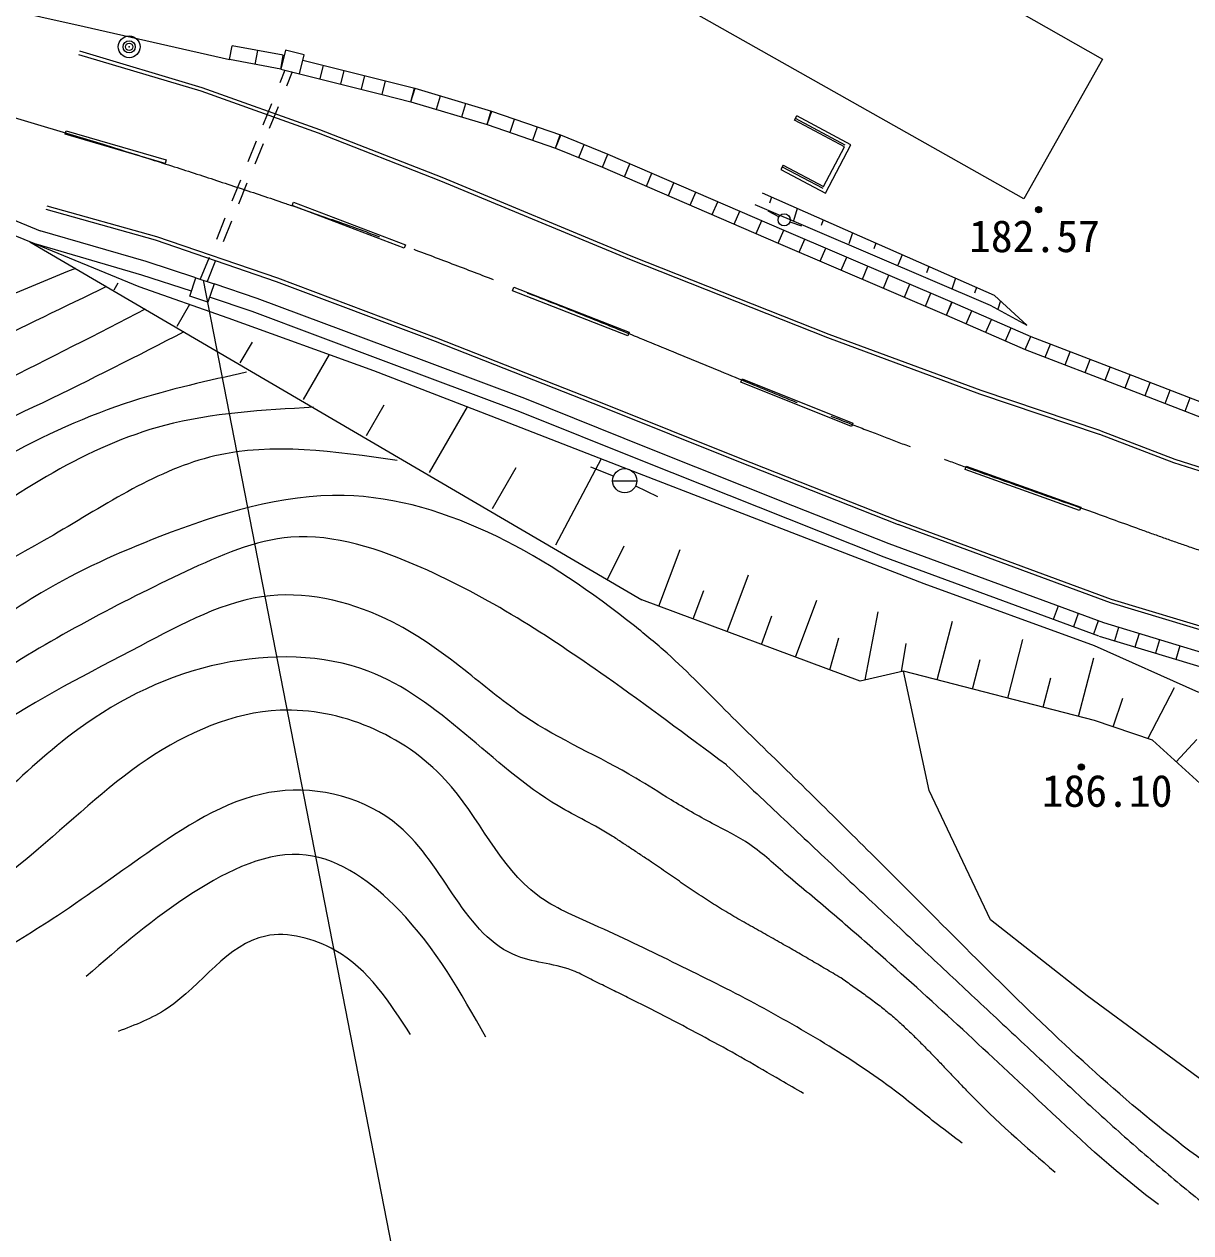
# Model space of a CAD drawing. Units: millimetres, scale not verified. Extents: x 40000 to 680000, y 20000 to 380000.
# Drawn here: x 383904 to 431940, y 260385 to 310168 of the extents above; entities that cross this region are included whole.
import ezdxf
from ezdxf.enums import TextEntityAlignment as Align

# ---------------------------------------------------------------- set-up
doc = ezdxf.new("R2010")
doc.units = ezdxf.units.MM
doc.header["$LTSCALE"] = 1000
doc.header["$PDMODE"] = 32
doc.header["$PDSIZE"] = 500
doc.linetypes.add('CHAIN', pattern=[18.5, 12, -1.5, 3.5, -1.5])
for name, color, linetype, lineweight in [('M-BGD', 7, 'Continuous', 13), ('M-BMK', 2, 'CHAIN', 13), ('M-BMK-SRVR', 3, 'Continuous', 13), ('M-STR-STR3', 7, 'Continuous', 13)]:
    doc.layers.add(name, color=color, linetype=linetype, lineweight=lineweight)
doc.styles.add('ＭＳ ゴシック', font='')
doc.styles.get('ＭＳ ゴシック').set_extended_font_data('MS Gothic')

msp = doc.modelspace()

# ---------------------------------------------------------------- linework, layer by layer
at = {"layer": 'M-BGD'}
for p, q in [((377500, 312026), (386379, 310077)), ((424869, 310681), (428307, 308723)), ((425065, 302972), (411580, 310575)), ((386379, 310077), (392363, 308707)), ((392363, 308707), (392468, 309277)), ((394574, 308888), (392468, 309277)), ((391189, 307405), (386154, 308911)), ((391236, 307548), (386197, 309054)), ((394468, 308317), (392363, 308707)), ((393416, 308512), (393521, 309082)), ((394664, 309093), (394468, 308317)), ((394468, 308317), (394574, 308888)), ((395432, 308899), (394664, 309093)), ((395236, 308124), (395432, 308899)), ((395236, 308124), (395376, 308687)), ((395376, 308687), (398783, 307841)), ((428307, 308723), (425065, 302972)), ((394642, 308274), (394429, 307748)), ((394468, 308317), (395236, 308124)), ((394936, 308199), (394699, 307614)), ((396088, 307912), (396227, 308475)), ((396939, 307701), (397079, 308264)), ((395236, 308124), (398642, 307278)), ((397790, 307490), (397930, 308053)), ((398642, 307278), (398781, 307841)), ((398642, 307278), (398785, 307840)), ((398783, 307841), (399985, 307534)), ((396023, 305674), (391189, 307405)), ((396076, 305814), (391236, 307548)), ((398642, 307278), (399831, 306975)), ((399831, 306975), (399974, 307537)), ((399831, 306975), (399996, 307530)), ((399985, 307534), (403149, 306592)), ((400878, 306663), (401043, 307219)), ((394083, 306893), (393725, 306011)), ((394357, 306770), (393993, 305873)), ((399831, 306975), (402971, 306039)), ((401924, 306351), (402090, 306907)), ((402971, 306039), (403136, 306595)), ((402971, 306039), (403161, 306587)), ((403149, 306592), (405987, 305607)), ((403908, 305714), (404098, 306262)), ((415628, 306211), (415721, 306387)), ((417679, 305121), (415628, 306211)), ((417714, 305187), (415663, 306277)), ((417948, 305204), (415721, 306387)), ((385589, 305633), (385631, 305777)), ((385631, 305777), (389757, 304576)), ((401055, 303707), (396023, 305674)), ((401111, 303847), (396076, 305814)), ((402971, 306039), (405782, 305064)), ((404845, 305389), (405035, 305937)), ((389715, 304432), (385589, 305633)), ((393459, 305352), (393110, 304493)), ((393739, 305246), (393397, 304402)), ((405782, 305064), (405972, 305612)), ((405782, 305064), (406001, 305601)), ((405987, 305607), (407937, 304812)), ((406747, 304671), (406966, 305208)), ((416904, 303211), (417948, 305204)), ((405782, 305064), (407712, 304277)), ((407712, 304277), (407931, 304814)), ((407712, 304277), (407942, 304809)), ((407937, 304812), (415182, 301686)), ((416820, 303481), (417679, 305121)), ((389757, 304576), (389715, 304432)), ((407712, 304277), (414953, 301153)), ((408617, 303887), (408847, 304419)), ((415150, 304356), (415057, 304179)), ((415057, 304179), (416904, 303211)), ((415115, 304290), (416785, 303415)), ((415150, 304356), (416820, 303481)), ((392804, 303737), (392454, 302872)), ((408836, 300472), (401055, 303707)), ((408893, 300611), (401111, 303847)), ((409522, 303496), (409752, 304029)), ((393078, 303615), (392732, 302760)), ((410427, 303106), (410657, 303638)), ((411332, 302715), (411562, 303248)), ((418309, 301440), (414305, 303214)), ((381329, 302978), (384566, 301658)), ((384839, 302690), (389346, 301425)), ((394936, 302695), (394989, 302836)), ((399546, 300942), (394936, 302695)), ((394989, 302836), (399599, 301082)), ((412237, 302325), (412467, 302857)), ((413989, 302739), (423672, 298598)), ((414680, 303048), (414594, 302798)), ((381177, 302397), (384404, 301101)), ((384798, 302545), (389302, 301282)), ((413142, 301934), (413372, 302467)), ((414979, 302228), (414539, 302465)), ((415734, 302581), (415579, 302072)), ((392170, 302173), (391817, 301299)), ((392446, 302054), (392102, 301205)), ((414047, 301544), (414277, 302076)), ((415435, 302025), (415905, 301857)), ((416806, 302106), (416718, 301878)), ((384142, 301207), (409339, 286452)), ((388634, 299351), (384142, 301207)), ((388921, 300389), (384566, 301658)), ((389302, 301282), (394280, 299575)), ((389346, 301425), (394331, 299716)), ((414952, 301153), (415182, 301686)), ((414953, 301153), (415182, 301686)), ((415182, 301686), (422108, 298717)), ((415819, 300782), (416047, 301315)), ((418013, 301571), (417859, 301114)), ((423860, 298993), (418309, 301440)), ((388750, 299834), (384404, 301101)), ((399599, 301082), (399546, 300942)), ((414953, 301153), (421878, 298185)), ((416684, 300411), (416913, 300944)), ((418976, 301146), (418886, 300912)), ((390971, 299726), (388921, 300389)), ((391515, 300555), (391154, 299665)), ((391788, 300430), (391440, 299570)), ((417001, 297246), (408836, 300472)), ((417054, 297386), (408893, 300611)), ((417550, 300040), (417778, 300573)), ((418415, 299669), (418644, 300202)), ((420057, 300670), (419881, 300237)), ((390792, 299174), (388750, 299834)), ((390719, 298966), (390971, 299726)), ((390971, 299726), (391721, 299477)), ((394331, 299716), (400885, 297245)), ((419281, 299298), (419510, 299831)), ((421148, 300189), (421052, 299922)), ((422251, 299703), (422101, 299260)), ((387757, 299495), (387596, 299217)), ((392299, 298060), (388634, 299351)), ((391721, 299477), (391470, 298718)), ((393492, 298876), (391721, 299477)), ((394280, 299575), (400831, 297105)), ((404006, 299191), (404061, 299331)), ((404061, 299331), (408820, 297476)), ((420147, 298927), (420375, 299460)), ((423112, 299323), (423038, 299085)), ((391470, 298718), (390719, 298966)), ((393297, 298330), (391535, 298928)), ((398902, 296851), (393492, 298876)), ((408766, 297336), (404006, 299191)), ((421012, 298556), (421241, 299089)), ((421878, 298185), (422106, 298718)), ((421878, 298185), (422109, 298716)), ((422108, 298717), (425354, 297303)), ((425182, 297764), (423860, 298993)), ((424102, 298768), (423997, 298428)), ((390715, 298618), (390193, 297716)), ((398698, 296308), (393297, 298330)), ((422689, 297831), (422920, 298363)), ((423672, 298598), (425182, 297764)), ((398295, 295895), (392299, 298060)), ((421878, 298185), (425123, 296771)), ((423500, 297478), (423732, 298010)), ((400885, 297245), (407759, 294546)), ((408820, 297476), (408766, 297336)), ((423252, 294935), (417001, 297246)), ((423302, 295076), (417054, 297386)), ((424311, 297125), (424543, 297657)), ((425123, 296771), (425354, 297303)), ((425354, 297303), (429541, 295693)), ((393286, 297071), (392790, 296214)), ((404519, 294747), (398902, 296851)), ((400831, 297105), (407703, 294407)), ((425123, 296771), (429332, 295152)), ((425949, 296453), (426157, 296994)), ((396455, 296559), (395387, 294712)), ((404309, 294206), (398698, 296308)), ((426771, 296138), (426979, 296679)), ((427592, 295822), (427800, 296363)), ((403126, 294021), (398295, 295895)), ((428413, 295506), (428621, 296047)), ((429235, 295190), (429443, 295731)), ((413417, 295422), (413473, 295561)), ((417964, 293595), (413417, 295422)), ((413473, 295561), (418020, 293734)), ((429541, 295693), (437922, 292440)), ((430063, 294868), (430273, 295409)), ((409598, 292709), (404519, 294747)), ((428181, 293274), (423252, 294935)), ((428229, 293416), (423302, 295076)), ((429332, 295152), (437729, 291892)), ((430883, 294550), (431093, 295091)), ((431704, 294232), (431914, 294772)), ((398719, 294480), (397984, 293210)), ((402140, 294403), (400581, 291708)), ((407703, 294407), (413243, 292183)), ((407759, 294546), (413299, 292323)), ((408817, 291815), (403126, 294021)), ((409382, 292171), (404309, 294206)), ((418020, 293734), (417964, 293595)), ((428179, 293275), (431227, 292110)), ((428229, 293416), (431276, 292252)), ((407665, 292261), (405775, 288705)), ((415559, 290334), (409598, 292709)), ((413299, 292323), (419940, 289698)), ((431276, 292252), (437795, 290194)), ((404152, 291889), (403178, 290206)), ((408169, 291552), (407240, 291924)), ((420954, 287121), (408817, 291815)), ((415345, 289795), (409382, 292171)), ((413243, 292183), (419885, 289559)), ((422642, 291820), (422692, 291961)), ((427358, 290132), (422642, 291820)), ((422692, 291961), (427408, 290273)), ((431227, 292110), (437758, 290048)), ((408132, 291364), (409132, 291362)), ((409079, 291150), (409978, 290718)), ((419525, 288760), (415559, 290334)), ((427408, 290273), (427358, 290132)), ((419311, 288221), (415345, 289795)), ((428629, 286329), (419885, 289559)), ((428677, 286472), (419937, 289700)), ((428353, 285504), (419518, 288763)), ((408596, 288668), (407912, 287288)), ((410042, 286191), (410913, 288534)), ((428152, 284960), (419311, 288221)), ((412854, 285145), (413725, 287488)), ((411448, 285668), (411883, 286839)), ((427971, 284565), (420954, 287121)), ((418319, 283112), (409339, 286452)), ((415665, 284099), (416537, 286442)), ((433864, 284748), (428629, 286329)), ((433905, 284893), (428677, 286472)), ((414259, 284622), (414695, 285793)), ((418526, 283158), (419068, 285969)), ((426479, 286195), (426278, 285651)), ((427304, 285891), (427104, 285346)), ((421500, 283159), (422126, 285579)), ((428130, 285586), (427929, 285042)), ((433627, 283911), (428353, 285504)), ((428966, 285319), (428798, 284764)), ((417071, 283576), (417445, 284893)), ((424404, 282408), (425030, 284828)), ((433470, 283353), (428183, 284949)), ((429808, 285064), (429641, 284509)), ((430651, 284810), (430483, 284255)), ((420022, 283497), (420213, 284653)), ((432274, 282641), (427971, 284565)), ((431493, 284556), (431326, 284000)), ((422952, 282783), (423265, 283993)), ((427309, 281656), (427942, 284073)), ((420113, 283517), (418319, 283112)), ((427973, 281485), (420113, 283517)), ((421166, 278603), (420113, 283517)), ((425857, 282032), (426170, 283242)), ((430172, 280737), (431274, 282852)), ((428744, 281223), (429146, 282406)), ((430363, 280672), (427973, 281485)), ((432924, 278339), (430363, 280672)), ((431339, 279783), (432181, 280707)), ((423694, 273276), (421166, 278603)), ((427675, 270149), (423694, 273276)), ((432975, 266251), (427675, 270149))]:
    msp.add_line(p, q, dxfattribs=at)
for centre, radius in [((415199, 302110), 250), ((425672, 302527), 125), ((425672, 302527), 100), ((425672, 302527), 75), ((425672, 302527), 50), ((425672, 302527), 25), ((408632, 291363), 500), ((427431, 279573), 125), ((427431, 279573), 100), ((427431, 279573), 75), ((427431, 279573), 50), ((427431, 279573), 25)]:
    msp.add_circle(centre, radius, dxfattribs=at)
for points, knots in [([(386014, 300110), (382500, 298678), (378987, 297247), (375871, 295171), (373971, 293906), (372220, 292402), (370539, 290828), (368907, 289300), (367341, 287707), (365560, 286379), (364659, 285706), (363702, 285102), (362727, 284534), (359638, 282736), (356363, 281304), (353087, 279873)], [0, 0, 0, 0, 1, 1, 1, 2, 2, 2, 3, 3, 3, 4, 4, 4, 5, 5, 5, 5]), ([(387295, 299360), (385563, 298522), (383832, 297684), (382097, 296833), (379873, 295742), (377643, 294629), (375642, 293199), (373830, 291903), (372205, 290346), (370566, 288812), (368872, 287226), (367163, 285663), (365302, 284300), (363415, 282918), (361372, 281741), (359286, 280665), (357372, 279678), (355423, 278775), (353458, 277908), (351112, 276872), (348744, 275886), (346376, 274900)], [0, 0, 0, 0, 1, 1, 1, 2, 2, 2, 3, 3, 3, 4, 4, 4, 5, 5, 5, 6, 6, 6, 7, 7, 7, 7]), ([(388891, 298426), (386905, 297407), (384920, 296388), (382912, 295392), (380920, 294404), (378907, 293439), (377083, 292196), (375241, 290939), (373594, 289399), (371945, 287872), (370276, 286326), (368606, 284795), (366806, 283422), (364882, 281955), (362809, 280669), (360665, 279537), (358439, 278362), (356136, 277351), (353834, 276341)], [0, 0, 0, 0, 1, 1, 1, 2, 2, 2, 3, 3, 3, 4, 4, 4, 5, 5, 5, 6, 6, 6, 6]), ([(390479, 297496), (388554, 296505), (386628, 295513), (384666, 294577), (382603, 293593), (380500, 292669), (378588, 291444), (376754, 290269), (375096, 288817), (373449, 287370), (371606, 285753), (369776, 284143), (367871, 282608), (365921, 281036), (363892, 279543), (361730, 278284), (360109, 277339), (358412, 276527), (356716, 275714)], [0, 0, 0, 0, 1, 1, 1, 2, 2, 2, 3, 3, 3, 4, 4, 4, 5, 5, 5, 6, 6, 6, 6]), ([(393064, 295831), (391483, 295482), (389902, 295134), (388364, 294640), (386495, 294040), (384689, 293225), (382974, 292259), (380981, 291136), (379111, 289809), (377334, 288373), (376364, 287589), (375421, 286773), (374451, 285992), (372631, 284525), (370714, 283184), (368874, 281730), (367093, 280324), (365385, 278812), (363485, 277594), (362206, 276775), (360840, 276088), (359474, 275401)], [0, 0, 0, 0, 1, 1, 1, 2, 2, 2, 3, 3, 3, 4, 4, 4, 5, 5, 5, 6, 6, 6, 7, 7, 7, 7]), ([(395821, 294389), (393736, 294273), (391650, 294157), (389680, 293637), (386483, 292793), (383589, 290885), (380844, 288874), (375965, 285302), (371554, 281406), (366681, 278033), (365185, 276997), (363645, 276011), (362106, 275025)], [0, 0, 0, 0, 1, 1, 1, 2, 2, 2, 3, 3, 3, 4, 4, 4, 4]), ([(399268, 292196), (396694, 292568), (394120, 292941), (391748, 292384), (389415, 291836), (387277, 290390), (385105, 289125), (383026, 287915), (380915, 286871), (379026, 285490), (377106, 284087), (375414, 282336), (373574, 280790), (370618, 278307), (367278, 276352), (363938, 274398)], [0, 0, 0, 0, 1, 1, 1, 2, 2, 2, 3, 3, 3, 4, 4, 4, 5, 5, 5, 5]), ([(461782, 261401), (460777, 260856), (459772, 260311), (458754, 259790), (457754, 259279), (456742, 258793), (455705, 258361), (454699, 257941), (453671, 257573), (452616, 257295), (451585, 257023), (450529, 256838), (449465, 256775), (448410, 256713), (447348, 256772), (446302, 256923), (445226, 257078), (444166, 257329), (443129, 257650), (442067, 257978), (441029, 258379), (440015, 258832), (438996, 259288), (438001, 259796), (437029, 260346), (435438, 261246), (433908, 262257), (432439, 263347), (430991, 264422), (429601, 265574), (428254, 266773), (426910, 267968), (425607, 269210), (424324, 270470), (423040, 271732), (421775, 273012), (420503, 274285), (419666, 275123), (418827, 275957), (417986, 276791), (417145, 277625), (416303, 278459), (415456, 279286), (414608, 280113), (413755, 280934), (412917, 281772), (412078, 282611), (411254, 283468), (410373, 284255), (409940, 284643), (409492, 285014), (409031, 285381), (405583, 288129), (401377, 290657), (397075, 290754), (394525, 290812), (391941, 290015), (389492, 289062), (387786, 288399), (386145, 287659), (384604, 286744), (382389, 285428), (380381, 283749), (378274, 282232), (376536, 280980), (374730, 279839), (372947, 278660), (370795, 277236), (368678, 275757), (366560, 274279)], [0, 0, 0, 0, 1, 1, 1, 2, 2, 2, 3, 3, 3, 4, 4, 4, 5, 5, 5, 6, 6, 6, 7, 7, 7, 8, 8, 8, 9, 9, 9, 10, 10, 10, 11, 11, 11, 12, 12, 12, 13, 13, 13, 14, 14, 14, 15, 15, 15, 16, 16, 16, 17, 17, 17, 18, 18, 18, 19, 19, 19, 20, 20, 20, 21, 21, 21, 22, 22, 22, 23, 23, 23, 23]), ([(412819, 279655), (411175, 280881), (409531, 282108), (407866, 283283), (405465, 284977), (403019, 286566), (400249, 287791), (398526, 288553), (396678, 289175), (394886, 289034), (393404, 288918), (391961, 288281), (390557, 287621), (387766, 286309), (385131, 284908), (382607, 283283), (380477, 281913), (378425, 280383), (376332, 278926), (374022, 277319), (371662, 275799), (369301, 274279)], [0, 0, 0, 0, 1, 1, 1, 2, 2, 2, 3, 3, 3, 4, 4, 4, 5, 5, 5, 6, 6, 6, 7, 7, 7, 7]), ([(430604, 261556), (430533, 261609), (430462, 261662), (430391, 261715), (428723, 262972), (427199, 264409), (425675, 265840), (423455, 267923), (421233, 269993), (418953, 272004), (418651, 272270), (418348, 272535), (418044, 272799), (417743, 273059), (417441, 273318), (417138, 273576), (416837, 273833), (416536, 274089), (416233, 274341), (415929, 274594), (415624, 274842), (415325, 275100), (414820, 275537), (414334, 276001), (413787, 276375), (413297, 276710), (412759, 276972), (412231, 277251), (411655, 277555), (411092, 277878), (410538, 278218), (410054, 278516), (409578, 278827), (409088, 279116), (407589, 280002), (405965, 280685), (404524, 281651), (403712, 282194), (402959, 282827), (402192, 283438), (401213, 284219), (400213, 284963), (399083, 285537), (397527, 286328), (395724, 286795), (394031, 286625), (392151, 286437), (390406, 285462), (388677, 284550), (386546, 283426), (384441, 282397), (382525, 281051), (380599, 279698), (378865, 278025), (376928, 276662), (375314, 275526), (373558, 274604), (371803, 273683)], [0, 0, 0, 0, 1, 1, 1, 2, 2, 2, 3, 3, 3, 4, 4, 4, 5, 5, 5, 6, 6, 6, 7, 7, 7, 8, 8, 8, 9, 9, 9, 10, 10, 10, 11, 11, 11, 12, 12, 12, 13, 13, 13, 14, 14, 14, 15, 15, 15, 16, 16, 16, 17, 17, 17, 18, 18, 18, 19, 19, 19, 19]), ([(417602, 270842), (417392, 270966), (417183, 271090), (416974, 271213), (416765, 271336), (416555, 271460), (416345, 271582), (416136, 271705), (415926, 271827), (415715, 271949), (415505, 272070), (415294, 272191), (415082, 272311), (414855, 272439), (414627, 272567), (414400, 272695), (414172, 272822), (413944, 272950), (413717, 273079), (413490, 273207), (413264, 273337), (413040, 273470), (412815, 273602), (412592, 273737), (412371, 273875), (412146, 274016), (411924, 274160), (411703, 274306), (411482, 274453), (411262, 274602), (411044, 274751), (410825, 274901), (410607, 275052), (410388, 275203), (410170, 275353), (409952, 275504), (409732, 275653), (409598, 275744), (409464, 275834), (409329, 275925), (409194, 276015), (409059, 276104), (408924, 276194), (408789, 276283), (408654, 276372), (408518, 276461), (408383, 276551), (408249, 276641), (408112, 276728), (407395, 277183), (406619, 277537), (405886, 277973), (403136, 279611), (401005, 282404), (398073, 283516), (396215, 284221), (394035, 284252), (392011, 283827), (389848, 283374), (387864, 282401), (386117, 281120), (383794, 279416), (381892, 277168), (379554, 275524), (378287, 274633), (376893, 273920), (375498, 273206)], [0, 0, 0, 0, 1, 1, 1, 2, 2, 2, 3, 3, 3, 4, 4, 4, 5, 5, 5, 6, 6, 6, 7, 7, 7, 8, 8, 8, 9, 9, 9, 10, 10, 10, 11, 11, 11, 12, 12, 12, 13, 13, 13, 14, 14, 14, 15, 15, 15, 16, 16, 16, 17, 17, 17, 18, 18, 18, 19, 19, 19, 20, 20, 20, 21, 21, 21, 22, 22, 22, 22]), ([(422525, 264079), (422186, 264333), (421848, 264587), (421514, 264847), (420931, 265301), (420363, 265774), (419775, 266221), (418843, 266930), (417862, 267574), (416863, 268185), (415856, 268800), (414830, 269381), (413787, 269934), (412736, 270490), (411667, 271018), (410602, 271539), (409533, 272063), (408469, 272581), (407363, 273073), (406559, 273431), (405733, 273775), (405052, 274279), (403457, 275458), (402655, 277508), (401239, 279046), (399528, 280901), (396922, 282009), (394446, 281906), (392483, 281824), (390601, 280981), (388964, 279880), (387233, 278715), (385775, 277263), (384197, 275947), (382828, 274806), (381367, 273767), (379907, 272729)], [0, 0, 0, 0, 1, 1, 1, 2, 2, 2, 3, 3, 3, 4, 4, 4, 5, 5, 5, 6, 6, 6, 7, 7, 7, 8, 8, 8, 9, 9, 9, 10, 10, 10, 11, 11, 11, 12, 12, 12, 12]), ([(412827, 279648), (413198, 279298), (413569, 278947), (413939, 278597), (414310, 278247), (414681, 277897), (415052, 277546), (415423, 277196), (415794, 276846), (416165, 276497), (416537, 276147), (416908, 275797), (417280, 275448), (417961, 274808), (418643, 274169), (419326, 273530), (420009, 272892), (420692, 272254), (421375, 271616), (422058, 270978), (422741, 270340), (423424, 269702), (424107, 269065), (424789, 268427), (425471, 267788), (426090, 267209), (426707, 266630), (427328, 266054), (427950, 265479), (428574, 264906), (429208, 264345), (429843, 263784), (430488, 263234), (431137, 262688), (431789, 262140), (432445, 261596), (433142, 261109), (433465, 260883), (433797, 260669), (434129, 260454)], [0, 0, 0, 0, 1, 1, 1, 2, 2, 2, 3, 3, 3, 4, 4, 4, 5, 5, 5, 6, 6, 6, 7, 7, 7, 8, 8, 8, 9, 9, 9, 10, 10, 10, 11, 11, 11, 12, 12, 12, 13, 13, 13, 13]), ([(415998, 266118), (415680, 266302), (415362, 266485), (415045, 266671), (414562, 266952), (414081, 267238), (413596, 267515), (413111, 267792), (412621, 268062), (412128, 268327), (411636, 268593), (411142, 268855), (410646, 269113), (410150, 269371), (409651, 269626), (409152, 269877), (408939, 269984), (408725, 270091), (408512, 270198), (408298, 270305), (408085, 270411), (407871, 270516), (407656, 270621), (407441, 270724), (407229, 270833), (407016, 270942), (406807, 271058), (406587, 271149), (405832, 271463), (404949, 271499), (404218, 271776), (402054, 272595), (401229, 275522), (399332, 277139), (397971, 278299), (396059, 278785), (394327, 278569), (392446, 278334), (390778, 277273), (389202, 276185), (387866, 275263), (386597, 274322), (385270, 273444), (384336, 272827), (383373, 272242), (382410, 271657)], [0, 0, 0, 0, 1, 1, 1, 2, 2, 2, 3, 3, 3, 4, 4, 4, 5, 5, 5, 6, 6, 6, 7, 7, 7, 8, 8, 8, 9, 9, 9, 10, 10, 10, 11, 11, 11, 12, 12, 12, 13, 13, 13, 14, 14, 14, 15, 15, 15, 15]), ([(402907, 268439), (401889, 270269), (400871, 272098), (399332, 273683), (398256, 274790), (396926, 275778), (395519, 275947), (393963, 276134), (392314, 275321), (390871, 274398), (389221, 273342), (387841, 272142), (386462, 270942)], [0, 0, 0, 0, 1, 1, 1, 2, 2, 2, 3, 3, 3, 4, 4, 4, 4]), ([(399809, 268558), (398951, 269891), (398093, 271223), (396710, 272014), (395840, 272513), (394761, 272797), (393850, 272610), (392282, 272289), (391213, 270574), (389798, 269631), (389169, 269211), (388470, 268944), (387772, 268678)], [0, 0, 0, 0, 1, 1, 1, 2, 2, 2, 3, 3, 3, 4, 4, 4, 4]), ([(417602, 270842), (417762, 270731), (417922, 270620), (418082, 270507), (418242, 270395), (418401, 270282), (418559, 270167), (418716, 270053), (418873, 269936), (419027, 269817), (419182, 269699), (419334, 269577), (419484, 269453), (419634, 269327), (419782, 269199), (419927, 269068), (420072, 268936), (420215, 268803), (420357, 268667), (420498, 268531), (420638, 268394), (420776, 268255), (420914, 268117), (421051, 267977), (421188, 267836), (421322, 267698), (421457, 267558), (421590, 267419), (421724, 267279), (421857, 267139), (421991, 266999), (422124, 266858), (422258, 266718), (422391, 266577), (422525, 266436), (422659, 266295), (422795, 266155), (423915, 264997), (425134, 263940), (426354, 262883)], [0, 0, 0, 0, 1, 1, 1, 2, 2, 2, 3, 3, 3, 4, 4, 4, 5, 5, 5, 6, 6, 6, 7, 7, 7, 8, 8, 8, 9, 9, 9, 10, 10, 10, 11, 11, 11, 12, 12, 12, 13, 13, 13, 13])]:
    msp.add_open_spline(points, degree=3, knots=knots, dxfattribs=at)
at = {"layer": 'M-BMK'}
msp.add_line((381665, 306865), (387160, 305227), dxfattribs=at)
for points, knots in [([(387160, 305227), (389653, 304435), (392145, 303643), (394620, 302799), (399557, 301113), (404422, 299218), (409252, 297241), (412478, 295921), (415688, 294565), (418939, 293316), (421924, 292168), (424943, 291110), (427963, 290053)], [0, 0, 0, 0, 1, 1, 1, 2, 2, 2, 3, 3, 3, 4, 4, 4, 4]), ([(427963, 290053), (429285, 289568), (430607, 289084), (431940, 288625), (435089, 287542), (438301, 286604), (441576, 286025), (443378, 285706), (445199, 285496), (447016, 285259), (450296, 284833), (453563, 284322), (456841, 283886), (460156, 283444), (463483, 283079), (466806, 282689), (469974, 282317), (473139, 281923), (476314, 281632), (477767, 281499), (479222, 281388), (480677, 281276)], [0, 0, 0, 0, 1, 1, 1, 2, 2, 2, 3, 3, 3, 4, 4, 4, 5, 5, 5, 6, 6, 6, 7, 7, 7, 7])]:
    msp.add_open_spline(points, degree=3, knots=knots, dxfattribs=at)
at = {"layer": 'M-BMK-SRVR'}
for radius in [450, 150]:
    msp.add_circle((388226, 309237), radius, dxfattribs=at)
msp.add_point((388226, 309237), dxfattribs=at)
at = {"layer": 'M-STR-STR3'}
msp.add_line((391279, 299624), (399555, 257105), dxfattribs=at)

# ---------------------------------------------------------------- texts
at = {"layer": 'M-BGD', "style": 'ＭＳ ゴシック'}
for s, p in [('182.57', (422809, 300382)), ('186.10', (425799, 277536))]:
    msp.add_text(s, height=1320, dxfattribs=at).set_placement(p, align=Align.BOTTOM_LEFT)

doc.saveas('drawing.dxf')
